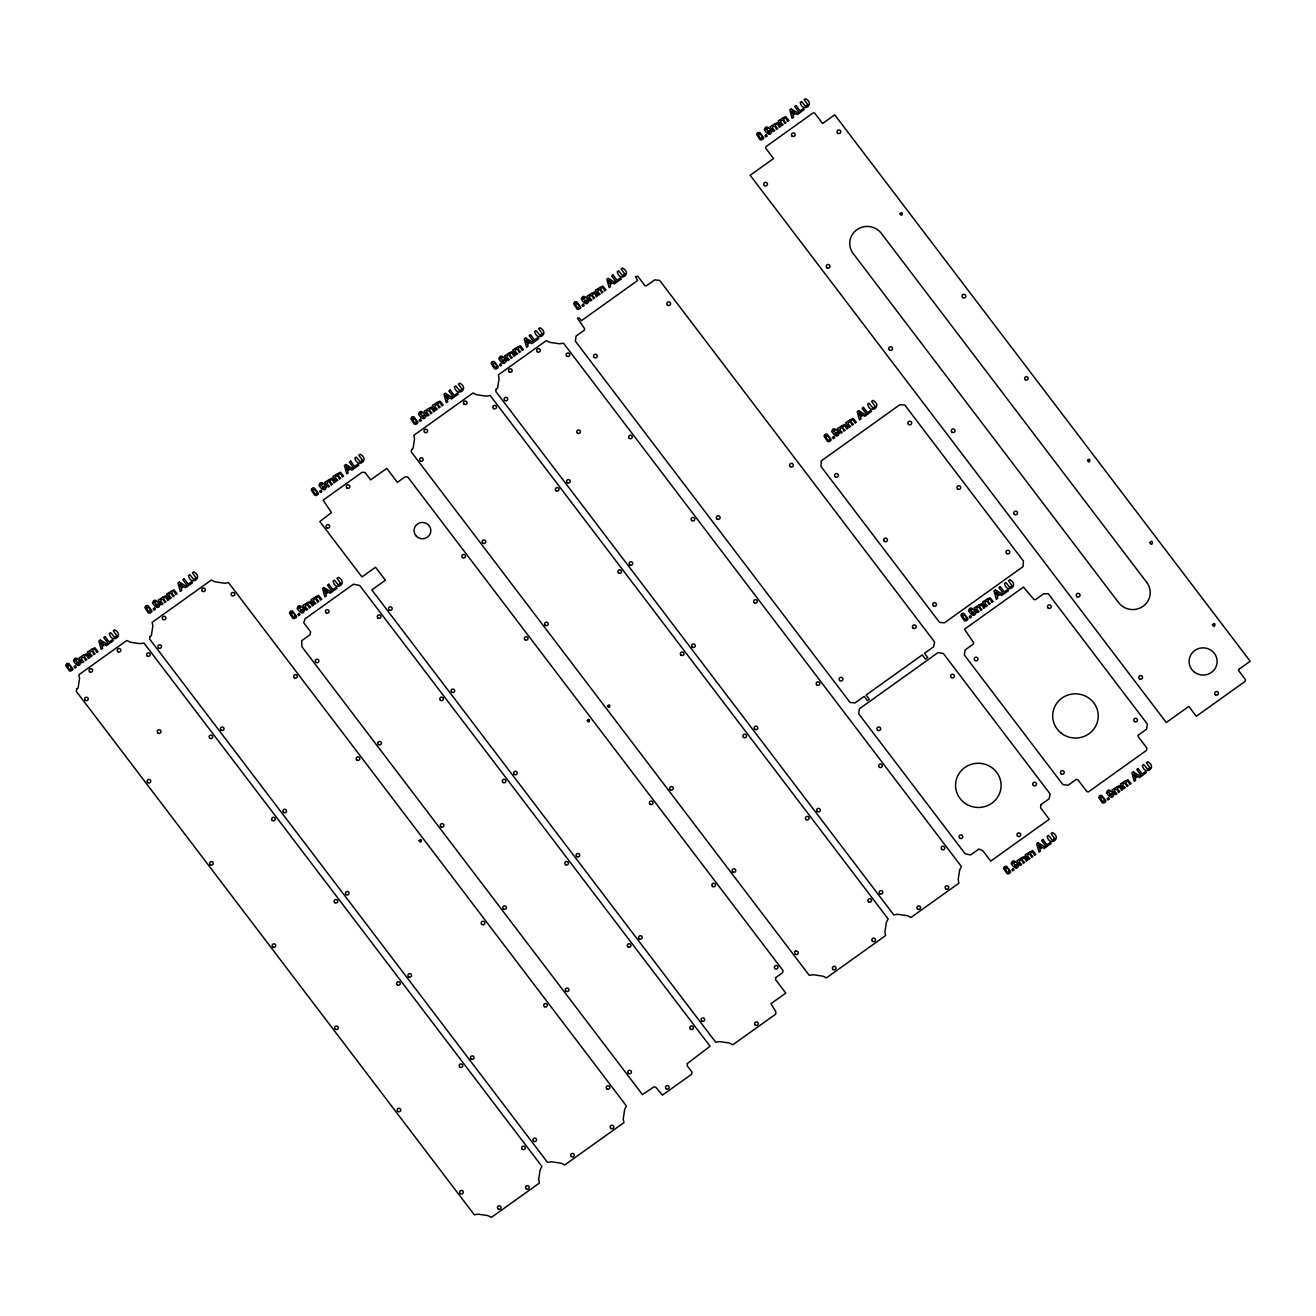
<?xml version="1.0" encoding="UTF-8"?>
<svg xmlns="http://www.w3.org/2000/svg" width="1316" height="1316" viewBox="0 0 1316 1316"><rect width="100%" height="100%" fill="white"/><g stroke="black" fill="none" stroke-linecap="round" stroke-linejoin="round"><path stroke-width="1.5" d="M795.292 951.402L795.703 951.172A1.826 1.777 2.6 0 1 798.253 952.981A1.826 1.777 2.6 0 1 795.374 954.215A1.826 1.777 2.6 0 1 795.703 951.172M758.197 132.538L757.276 133.196A2.155 2.089 2.6 0 0 756.7 134.561L760.006 139.578A2.435 2.369 2.6 0 0 761.701 139.874L763.148 139.052A2.155 2.089 2.6 0 0 763.724 137.686L759.727 132.406M291.017 611.216L290.112 611.874A2.155 2.089 2.6 0 0 289.52 613.24L292.843 618.257A2.435 2.369 2.6 0 0 294.537 618.553L295.985 617.73A2.155 2.089 2.6 0 0 296.561 616.365L292.547 611.085M202.055 590.851L202.384 591.197A1.826 1.777 2.6 0 0 205.345 590.177A1.826 1.777 2.6 0 0 202.944 588.186A1.826 1.777 2.6 0 0 202.384 591.197M757.917 132.735A2.155 2.089 2.6 0 1 759.431 132.62M290.754 611.414A2.155 2.089 2.6 0 1 292.267 611.282M635.529 276.656L637.569 280.538L581.409 320.693L579.27 317.863L577.444 318.176L584.567 328.687L584.37 330.135L576.079 336.057L575.372 341.189L850.037 702.431L855.038 702.941L864.168 696.411L867.376 700.638L869.284 699.29L866.06 695.062L922.236 654.924L925.444 659.135L927.698 657.523L924.49 653.312L933.62 646.781L934.59 641.994L659.645 280.39L654.661 279.897L646.37 285.819L644.955 285.671L637.783 276.228L635.529 276.656M775.667 977.673L775.634 979.713L785.8 993.087L770.929 1003.713L775.864 1011.675L775.733 1014.11L732.864 1044.756L729.377 1043.029L719.572 1041.581L715.707 1042.223L371.803 589.913L385.391 580.208L375.537 567.245L361.949 576.951L319.821 521.547L331.484 512.582L323.127 500.146L362.213 472.214L365.058 472.543L370.651 479.896L386.772 468.364L397.399 482.347L405.065 476.869L407.73 476.968L783.004 970.534L782.642 972.672L775.667 977.673M419.146 840.644C421.4 845.497 422.749 836.647 419.146 840.644M587.298 720.444C589.552 725.297 590.9 716.447 587.298 720.444M607.564 705.952C609.818 710.805 611.167 701.971 607.564 705.952M900.029 213.751C902.299 218.653 903.664 209.721 900.029 213.751M1087.493 460.37C1089.862 465.535 1091.326 456.142 1087.493 460.37M67.281 665.403C71.278 675.536 73.449 664.169 67.281 665.403M146.405 607.482C150.402 617.632 152.574 606.265 146.405 607.482M291.017 612.96C294.998 623.11 297.186 611.743 291.017 612.96M312.83 489.881C316.827 500.014 318.998 488.647 312.83 489.881M412.385 418.718C416.366 428.851 418.554 417.501 412.385 418.718M492.661 363.364C496.642 373.497 498.83 362.13 492.661 363.364M575.207 303.683C579.188 313.817 581.376 302.45 575.207 303.683M758.18 134.281C762.178 144.431 764.349 133.064 758.18 134.281M825.593 436.04C829.59 446.173 831.761 434.806 825.593 436.04M962.424 615.329C966.405 625.462 968.592 614.095 962.424 615.329M1005.079 868.198C1009.059 878.331 1011.247 866.964 1005.079 868.198M1100.308 797.332C1104.288 807.465 1106.476 796.098 1100.308 797.332M1149.839 542.554C1152.421 548.295 1154.132 537.899 1149.839 542.554M80.786 662.803C79.273 668.495 74.979 663.379 74.173 661.866A2.155 2.089 2.6 0 1 73.449 660.747C75.127 654.743 79.437 660.435 80.786 662.803M159.91 604.899C158.397 610.575 154.104 605.459 153.298 603.945A2.155 2.089 2.6 0 1 152.557 602.827C154.252 596.822 158.545 602.531 159.91 604.899M304.522 610.377C302.993 616.053 298.716 610.937 297.909 609.423A2.155 2.089 2.6 0 1 297.169 608.305C298.864 602.3 303.157 607.992 304.522 610.377M326.335 487.282C324.822 492.974 320.528 487.841 319.722 486.344A2.155 2.089 2.6 0 1 318.998 485.226C320.676 479.221 324.986 484.913 326.335 487.282M425.89 416.119C424.361 421.811 420.084 416.695 419.278 415.182A2.155 2.089 2.6 0 1 418.537 414.063C420.232 408.059 424.525 413.75 425.89 416.119M506.166 360.765C504.637 366.457 500.36 361.341 499.554 359.827A2.155 2.089 2.6 0 1 498.813 358.709C500.508 352.704 504.801 358.396 506.166 360.765M588.713 301.084C587.183 306.776 582.906 301.66 582.1 300.147A2.155 2.089 2.6 0 1 581.359 299.028C583.054 293.024 587.347 298.716 588.713 301.084M771.686 131.699C770.173 137.374 765.879 132.258 765.073 130.745A2.155 2.089 2.6 0 1 764.333 129.626C766.027 123.622 770.321 129.33 771.686 131.699M839.098 433.441C837.585 439.116 833.291 434 832.485 432.503A2.155 2.089 2.6 0 1 831.761 431.368C833.439 425.381 837.749 431.072 839.098 433.441M975.929 612.73C974.399 618.421 970.122 613.305 969.316 611.792A2.155 2.089 2.6 0 1 968.576 610.673C970.27 604.669 974.564 610.361 975.929 612.73M1018.584 865.599C1017.054 871.274 1012.777 866.158 1011.971 864.645A2.155 2.089 2.6 0 1 1011.231 863.526C1012.925 857.522 1017.219 863.23 1018.584 865.599M1113.813 794.732C1112.3 800.424 1108.006 795.308 1107.2 793.795A2.155 2.089 2.6 0 1 1106.46 792.676C1108.154 786.672 1112.448 792.364 1113.813 794.732M1138.324 735.068L1138.225 736.664L1146.894 748.064L1146.483 750.383L1088.381 791.919L1086.967 791.673L1077.919 779.779L1076.323 779.385L1068.033 785.307L1062.835 784.533L964.332 654.99L965.105 649.94L973.396 644.018L973.626 642.619L964.463 629.245L1023.47 587.068L1033.948 599.504L1035.396 599.701L1043.67 593.779L1048.243 593.713L1147.388 724.113L1146.598 729.146L1138.324 735.068M687.314 1063.542L687.166 1065.713L692.035 1072.129L691.525 1074.317L662.409 1095.126L655.796 1087.279L653.953 1086.868L642.438 1094.599L301.956 646.798L301.644 640.744L310.099 634.707L310.592 631.746L303.749 622.764L304.983 618.865L353.461 584.205L359.729 585.472L710.081 1046.253L687.314 1063.542M821.332 460.847L820.921 466.39L939.591 622.452L944.477 622.797L1023.042 566.637L1023.437 561.093L904.783 405.032L899.897 404.686L821.332 460.847M116.91 635.842L114.64 637.405L110.692 632.601L109.343 633.572C111.761 644.61 124.839 635.348 114.64 629.772L113.308 630.742L116.91 635.842M196.035 577.938L193.765 579.501L189.8 574.697L188.468 575.651C190.886 586.689 203.964 577.428 193.765 571.868L192.432 572.822L196.035 577.938M340.647 583.416L338.36 584.978L334.412 580.175L333.063 581.129C335.481 592.167 348.576 582.906 338.376 577.346L337.028 578.3L340.647 583.416M362.459 460.32L360.189 461.883L356.241 457.08L354.892 458.05C357.31 469.088 370.388 459.827 360.189 454.25L358.857 455.221L362.459 460.32M462.015 389.158L459.728 390.72L455.78 385.933L454.431 386.888C456.849 397.925 469.944 388.664 459.745 383.088L458.396 384.058L462.015 389.158M542.291 333.803L540.004 335.366L536.056 330.579L534.707 331.533C537.125 342.571 550.22 333.31 540.021 327.733L538.672 328.704L542.291 333.803M624.837 274.123L622.55 275.686L618.602 270.882L617.27 271.853C619.672 282.891 632.766 273.629 622.567 268.053L621.218 269.023L624.837 274.123M807.81 104.737L805.54 106.3L801.576 101.497L800.243 102.451C802.661 113.489 815.739 104.227 805.54 98.667L804.208 99.621L807.81 104.737M875.222 406.479L872.952 408.042L869.004 403.239L867.655 404.193C870.073 415.231 883.151 405.97 872.952 400.409L871.62 401.364L875.222 406.479M1012.053 585.768L1009.783 587.331L1005.819 582.527L1004.486 583.498C1006.905 594.536 1019.982 585.275 1009.783 579.698L1008.434 580.669L1012.053 585.768M1054.708 838.637L1052.422 840.2L1048.474 835.397L1047.141 836.351C1049.543 847.389 1062.637 838.128 1052.438 832.567L1051.089 833.521L1054.708 838.637M1149.937 767.771L1147.667 769.334L1143.703 764.53L1142.37 765.501C1144.788 776.539 1157.866 767.277 1147.667 761.701L1146.318 762.671L1149.937 767.771M1040.907 804.701L1040.578 807.794L1049.28 819.243L990.718 861.108L982.789 850.695L978.907 849.017L970.616 854.939L965.122 853.771L858.674 713.798L859.463 708.748L938.028 652.588L943.227 653.361L1050.086 793.91L1049.181 798.779L1040.907 804.701M1212.464 624.623C1214.355 630.282 1216.955 620.642 1212.464 624.623M83.714 655.121L79.108 657.918L82.678 662.606L83.944 661.701C78.812 658.461 83.73 654.101 85.589 660.533L86.872 659.612C81.872 656.404 86.461 652.111 88.485 658.461L89.768 657.539L86.609 653.674L83.714 655.121M91.988 649.216L87.382 652.012L90.936 656.7L92.219 655.796C87.07 652.555 91.988 648.196 93.847 654.628L95.13 653.707C90.13 650.499 94.736 646.205 96.742 652.555L98.026 651.634L94.884 647.768L91.988 649.216M162.839 597.201L158.233 600.014L161.802 604.702L163.069 603.781C157.936 600.54 162.839 596.197 164.714 602.613L165.981 601.708C160.98 598.5 165.586 594.207 167.609 600.54L168.892 599.635L165.734 595.77L162.839 597.201M171.096 591.295L166.49 594.108L170.06 598.796L171.327 597.875C166.194 594.635 171.113 590.292 172.972 596.707L174.255 595.803C169.254 592.595 173.844 588.301 175.867 594.635L177.15 593.73L173.992 589.864L171.096 591.295M307.451 602.679L302.844 605.492L306.398 610.18L307.681 609.259C302.548 606.018 307.451 601.675 309.326 608.091L310.592 607.186C305.592 603.978 310.198 599.685 312.221 606.018L313.488 605.113L310.346 601.231L307.451 602.679M329.263 479.583L324.657 482.396L328.227 487.085L329.494 486.18C324.361 482.923 329.28 478.58 331.139 485.012L332.422 484.091C327.421 480.883 332.01 476.589 334.034 482.939L335.317 482.018L332.158 478.152L329.263 479.583M315.708 596.773L311.102 599.586L314.672 604.274L315.939 603.353C310.806 600.112 315.708 595.77 317.584 602.185L318.85 601.28C313.85 598.073 318.456 593.779 320.479 600.112L321.746 599.208L318.604 595.342L315.708 596.773M337.538 473.694L332.932 476.491L336.485 481.179L337.768 480.274C332.635 477.034 337.538 472.674 339.396 479.106L340.68 478.185C335.679 474.977 340.285 470.684 342.292 477.034L343.575 476.112L340.433 472.247L337.538 473.694M428.819 408.437L424.213 411.25L427.766 415.922L429.049 415.017C423.916 411.776 428.819 407.434 430.694 413.849L431.961 412.928C426.96 409.72 431.566 405.427 433.589 411.776L434.856 410.855L431.714 406.989L428.819 408.437M437.077 402.531L432.47 405.344L436.04 410.016L437.307 409.111C432.174 405.871 437.077 401.528 438.952 407.944L440.218 407.022C435.218 403.815 439.824 399.538 441.847 405.871L443.114 404.966L439.972 401.084L437.077 402.531M509.095 353.083L504.489 355.896L508.042 360.568L509.325 359.663C504.192 356.422 509.095 352.079 510.97 358.495L512.237 357.574C507.236 354.366 511.842 350.072 513.865 356.422L515.132 355.501L511.99 351.635L509.095 353.083M517.352 347.177L512.746 349.99L516.316 354.662L517.583 353.757C512.45 350.517 517.352 346.174 519.228 352.589L520.494 351.668C515.494 348.46 520.1 344.183 522.123 350.517L523.39 349.595L520.248 345.73L517.352 347.177M591.641 293.402L587.035 296.199L590.604 300.887L591.871 299.982C586.739 296.742 591.641 292.399 593.516 298.814L594.783 297.893C589.782 294.685 594.388 290.392 596.411 296.742L597.678 295.82L594.536 291.955L591.641 293.402M599.899 287.497L595.293 290.31L598.862 294.981L600.129 294.077C594.996 290.836 599.899 286.493 601.774 292.909L603.041 291.988C598.04 288.78 602.646 284.486 604.669 290.836L605.952 289.915L602.794 286.049L599.899 287.497M774.614 124L770.008 126.813L773.578 131.501L774.844 130.58C769.712 127.339 774.614 122.997 776.489 129.412L777.756 128.507C772.755 125.3 777.361 121.006 779.385 127.339L780.668 126.435L777.509 122.569L774.614 124M782.872 118.095L778.266 120.907L781.836 125.596L783.102 124.675C777.97 121.434 782.888 117.091 784.747 123.507L786.03 122.602C781.03 119.394 785.619 115.101 787.642 121.434L788.926 120.529L785.767 116.663L782.872 118.095M842.026 425.742L837.42 428.555L840.99 433.244L842.256 432.339C837.124 429.082 842.043 424.739 843.901 431.155L845.185 430.25C840.184 427.042 844.773 422.749 846.797 429.082L848.08 428.177L844.921 424.311L842.026 425.742M850.3 419.837L845.695 422.65L849.248 427.338L850.531 426.433C845.398 423.176 850.3 418.833 852.159 425.249L853.442 424.344C848.442 421.136 853.048 416.843 855.055 423.176L856.338 422.272L853.196 418.406L850.3 419.837M978.857 605.047L974.251 607.844L977.821 612.532L979.088 611.627C973.955 608.387 978.857 604.028 980.733 610.46L981.999 609.538C976.998 606.331 981.604 602.037 983.628 608.387L984.894 607.466L981.752 603.6L978.857 605.047M987.115 599.142L982.509 601.938L986.079 606.627L987.345 605.722C982.213 602.481 987.115 598.122 988.99 604.554L990.257 603.633C985.256 600.425 989.862 596.132 991.886 602.481L993.169 601.56L990.01 597.694L987.115 599.142M1021.512 857.9L1016.906 860.713L1020.476 865.402L1021.742 864.48C1016.61 861.24 1021.512 856.897 1023.387 863.312L1024.654 862.408C1019.653 859.2 1024.259 854.907 1026.283 861.24L1027.549 860.335L1024.407 856.469L1021.512 857.9M1029.77 851.995L1025.164 854.808L1028.734 859.496L1030 858.575C1024.868 855.334 1029.77 850.991 1031.645 857.407L1032.912 856.502C1027.911 853.294 1032.517 849.001 1034.541 855.334L1035.807 854.429L1032.665 850.564L1029.77 851.995M1116.741 787.05L1112.135 789.847L1115.705 794.535L1116.971 793.63C1111.839 790.39 1116.741 786.03 1118.616 792.462L1119.883 791.541C1114.882 788.333 1119.488 784.04 1121.512 790.39L1122.778 789.468L1119.636 785.603L1116.741 787.05M1124.999 781.145L1120.393 783.941L1123.963 788.629L1125.229 787.725C1120.097 784.484 1125.015 780.125 1126.874 786.557L1128.141 785.636C1123.157 782.428 1127.746 778.134 1129.77 784.484L1131.053 783.563L1127.894 779.697L1124.999 781.145M76.673 689.008L76.312 691.377L474.286 1214.8L478.152 1214.158L487.956 1215.606L491.444 1217.333L539.346 1183.084L538.672 1179.333L540.152 1169.825L541.929 1166.453L143.954 643.03L140.088 643.672L130.284 642.224L126.797 640.497L78.878 674.746L79.552 678.48L78.088 688.005L76.673 689.008M149.958 636.631L149.58 639L547.555 1162.423L551.42 1161.765L561.225 1163.229L564.712 1164.956L623.899 1122.647L623.225 1118.913L624.689 1109.388L626.465 1106.016L228.491 582.593L224.641 583.251L214.837 581.787L211.333 580.06L152.146 622.369L152.837 626.103L151.356 635.628L149.958 636.631M411.645 449.562L411.283 451.947L809.258 975.353L813.107 974.712L822.911 976.159L826.415 977.903L885.586 935.594L884.911 931.843L886.392 922.335L888.168 918.946L490.194 395.54L486.328 396.182L476.524 394.734L473.036 392.99L413.849 435.3L414.524 439.05L413.06 448.559L411.645 449.562M496.198 389.125L495.819 391.51L893.794 914.916L897.66 914.275L907.464 915.722L910.952 917.466L958.87 883.217L958.196 879.466L959.66 869.958L961.437 866.57L563.462 343.163L559.596 343.805L549.792 342.357L546.305 340.614L498.386 374.863L499.06 378.613L497.596 388.121L496.198 389.125M1238.932 669.318L1238.701 670.749L1245.397 679.566L1245.117 681.392L1196.326 716.266L1188.825 706.412L1166.272 722.517L750.169 175.275L773.561 158.545L765.567 148.034L766.044 146.586L813.041 112.979L814.604 112.979L822.599 123.49L834.722 114.837L1250.2 661.257L1238.932 669.318M76.904 662.293C77.562 667.261 81.181 660.221 76.904 662.293M156.028 604.389C156.686 609.357 160.305 602.317 156.028 604.389M322.453 486.772C323.111 491.74 326.73 484.699 322.453 486.772M300.624 609.851C301.282 614.819 304.901 607.795 300.624 609.851M421.992 415.609C422.65 420.577 426.269 413.537 421.992 415.609M502.268 360.255C502.926 365.223 506.545 358.182 502.268 360.255M584.814 300.574C585.488 305.542 589.091 298.502 584.814 300.574M767.804 131.189C768.462 136.157 772.081 129.116 767.804 131.189M835.216 432.931C835.874 437.899 839.493 430.858 835.216 432.931M972.03 612.22C972.705 617.188 976.308 610.147 972.03 612.22M1014.685 865.089C1015.343 870.057 1018.962 863.016 1014.685 865.089M1109.914 794.222C1110.589 799.19 1114.191 792.15 1109.914 794.222M75.012 659.661C75.242 663.593 78.565 657.885 75.012 659.661M154.137 601.757C154.367 605.689 157.69 599.981 154.137 601.757M320.561 484.14C320.791 488.072 324.114 482.363 320.561 484.14M298.748 607.235C298.962 611.167 302.302 605.459 298.748 607.235M420.117 412.977C420.33 416.909 423.67 411.201 420.117 412.977M500.393 357.623C500.606 361.555 503.946 355.846 500.393 357.623M582.939 297.942C583.169 301.874 586.492 296.166 582.939 297.942M765.912 128.557C766.142 132.488 769.465 126.78 765.912 128.557M833.324 430.299C833.554 434.231 836.877 428.522 833.324 430.299M970.155 609.588C970.385 613.519 973.708 607.811 970.155 609.588M1012.81 862.457C1013.024 866.389 1016.363 860.68 1012.81 862.457M1108.039 791.59C1108.269 795.522 1111.592 789.814 1108.039 791.59M66.803 663.938L66.376 664.3A2.155 2.089 2.6 0 0 65.8 665.666L69.123 670.683A2.435 2.369 2.6 0 0 70.817 670.979L72.248 670.173A2.155 2.089 2.6 0 0 72.824 668.791L68.827 663.527A2.171 2.106 2.6 0 0 67.297 663.642L66.803 663.938M145.928 606.018L145.5 606.396A2.155 2.089 2.6 0 0 144.924 607.762L148.231 612.779A2.435 2.369 2.6 0 0 149.925 613.075L151.373 612.253A2.155 2.089 2.6 0 0 151.949 610.887L147.951 605.607A2.171 2.106 2.6 0 0 146.421 605.738L145.928 606.018M312.353 488.417L311.925 488.779A2.155 2.089 2.6 0 0 311.349 490.144L314.672 495.161A2.435 2.369 2.6 0 0 316.366 495.458L317.798 494.651A2.155 2.089 2.6 0 0 318.373 493.27L314.376 488.006A2.171 2.106 2.6 0 0 312.846 488.121L312.353 488.417M411.892 417.254L411.48 417.616A2.155 2.089 2.6 0 0 410.888 418.998L414.211 423.999A2.435 2.369 2.6 0 0 415.905 424.295L417.353 423.489A2.155 2.089 2.6 0 0 417.929 422.123L413.915 416.843A2.171 2.106 2.6 0 0 412.385 416.975L411.892 417.254M492.168 361.9L491.756 362.262A2.155 2.089 2.6 0 0 491.164 363.644L494.487 368.644A2.435 2.369 2.6 0 0 496.181 368.941L497.629 368.135A2.155 2.089 2.6 0 0 498.205 366.769L494.191 361.489A2.171 2.106 2.6 0 0 492.661 361.62L492.168 361.9M574.73 302.219L574.302 302.581A2.155 2.089 2.6 0 0 573.727 303.947L577.033 308.964A2.435 2.369 2.6 0 0 578.727 309.26L580.175 308.454A2.155 2.089 2.6 0 0 580.751 307.089L576.737 301.808A2.171 2.106 2.6 0 0 575.207 301.923L574.73 302.219M825.116 434.56L824.688 434.938A2.155 2.089 2.6 0 0 824.112 436.303L827.435 441.321A2.435 2.369 2.6 0 0 829.129 441.617L830.56 440.811A2.155 2.089 2.6 0 0 831.136 439.429L827.139 434.165A2.171 2.106 2.6 0 0 825.609 434.28L825.116 434.56M961.947 613.865L961.519 614.227A2.155 2.089 2.6 0 0 960.943 615.592L964.25 620.609A2.435 2.369 2.6 0 0 965.944 620.905L967.392 620.099A2.155 2.089 2.6 0 0 967.967 618.717L963.954 613.453A2.171 2.106 2.6 0 0 962.424 613.569L961.947 613.865M1004.602 866.718L1004.174 867.096A2.155 2.089 2.6 0 0 1003.598 868.461L1006.905 873.479A2.435 2.369 2.6 0 0 1008.599 873.775L1010.046 872.952A2.155 2.089 2.6 0 0 1010.622 871.587L1006.608 866.306A2.171 2.106 2.6 0 0 1005.079 866.438L1004.602 866.718M1099.831 795.867L1099.403 796.229A2.155 2.089 2.6 0 0 1098.827 797.595L1102.134 802.612A2.435 2.369 2.6 0 0 1103.828 802.908L1105.275 802.102A2.155 2.089 2.6 0 0 1105.851 800.72L1101.854 795.456A2.171 2.106 2.6 0 0 1100.308 795.571L1099.831 795.867M791.196 108.915L789.781 109.935L792.1 118.259L793.532 117.239L792.956 115.38L795.621 113.472L797.315 114.525L798.779 113.489L791.196 108.915M795.999 105.576L794.65 106.53L799.519 112.946L804.208 109.606L803.385 108.504L800.046 110.889L795.999 105.576M794.354 112.683L792.545 113.982L791.623 110.939L794.354 112.683M766.257 134.824L764.974 135.729L765.928 136.963L767.195 136.058L766.257 134.824M179.42 582.116L178.005 583.136L180.325 591.46L181.756 590.44L181.18 588.581L183.845 586.673L185.54 587.726L187.004 586.689L179.42 582.116M184.224 578.777L182.875 579.731L187.744 586.146L192.432 582.807L191.61 581.705L188.27 584.09L184.224 578.777M100.296 640.037L98.881 641.04L101.2 649.364L102.632 648.344L102.072 646.485L104.721 644.577L106.415 645.63L107.879 644.593L100.296 640.037M105.099 636.681L103.75 637.651L108.636 644.05L113.308 640.711L112.485 639.625L109.146 642.011L105.099 636.681M345.845 464.499L344.43 465.519L346.766 473.842L348.181 472.822L347.621 470.964L350.27 469.055L351.964 470.108L353.428 469.072L345.845 464.499M350.648 461.159L349.299 462.113L354.185 468.529L358.857 465.19L358.034 464.104L354.695 466.489L350.648 461.159M445.4 393.352L443.985 394.356L446.305 402.68L447.736 401.66L447.16 399.801L449.825 397.909L451.52 398.962L452.984 397.909L445.4 393.352M450.187 389.997L448.855 390.967L453.724 397.383L458.412 394.027L457.573 392.941L454.234 395.326L450.187 389.997M608.222 278.318L606.808 279.321L609.127 287.645L610.558 286.625L609.982 284.766L612.647 282.858L614.342 283.911L615.806 282.874L608.222 278.318M613.009 274.962L611.677 275.932L616.546 282.331L621.234 278.992L620.412 277.906L617.072 280.292L613.009 274.962M525.676 337.998L524.261 339.002L526.581 347.325L528.012 346.305L527.436 344.447L530.101 342.555L531.796 343.608L533.26 342.555L525.676 337.998M530.463 334.642L529.131 335.613L534 342.028L538.688 338.673L537.849 337.587L534.51 339.972L530.463 334.642M182.579 585.883L180.769 587.183L179.848 584.139L182.579 585.883M103.471 643.804L101.645 645.103L100.723 642.06L103.471 643.804M349.02 468.282L347.194 469.582L346.272 466.538L349.02 468.282M448.559 397.119L446.749 398.419L445.811 395.376L448.559 397.119M154.482 608.025L153.199 608.93L154.153 610.163L155.42 609.259L154.482 608.025M611.381 282.085L609.571 283.384L608.65 280.341L611.381 282.085M75.357 665.929L74.074 666.834L75.028 668.084L76.295 667.163L75.357 665.929M320.907 490.407L319.624 491.312L320.578 492.562L321.844 491.641L320.907 490.407M420.446 419.245L419.179 420.166L420.117 421.4L421.4 420.495L420.446 419.245M528.835 341.765L527.025 343.065L526.087 340.022L528.835 341.765M583.284 304.21L582.001 305.115L582.939 306.365L584.222 305.444L583.284 304.21M500.722 363.89L499.455 364.812L500.393 366.045L501.676 365.141L500.722 363.89M324.032 587.594L322.617 588.614L324.937 596.938L326.368 595.918L325.792 594.042L328.457 592.151L330.151 593.203L331.616 592.167L324.032 587.594M328.819 584.255L327.487 585.209L332.356 591.624L337.044 588.285L336.205 587.183L332.866 589.568L328.819 584.255M327.19 591.361L325.381 592.661L324.443 589.617L327.19 591.361M299.077 613.503L297.811 614.408L298.748 615.641L300.032 614.736L299.077 613.503M858.608 410.658L857.193 411.678L859.529 420.001L860.944 418.981L860.384 417.123L863.033 415.214L864.727 416.267L866.191 415.231L858.608 410.658M863.411 407.318L862.062 408.273L866.948 414.688L871.62 411.349L870.797 410.247L867.458 412.648L863.411 407.318M861.783 414.441L859.957 415.724L859.035 412.698L861.783 414.441M833.67 436.567L832.386 437.471L833.341 438.705L834.607 437.8L833.67 436.567M995.439 589.946L994.024 590.966L996.344 599.29L997.775 598.27L997.199 596.411L999.864 594.503L1001.558 595.556L1003.022 594.519L995.439 589.946M1000.226 586.607L998.893 587.561L1003.763 593.977L1008.451 590.637L1007.628 589.552L1004.289 591.937L1000.226 586.607M998.597 593.73L996.788 595.029L995.867 591.986L998.597 593.73M970.501 615.855L969.218 616.76L970.155 618.01L971.438 617.089L970.501 615.855M1133.323 771.966L1131.908 772.969L1134.227 781.293L1135.659 780.273L1135.083 778.414L1137.748 776.506L1139.442 777.559L1140.906 776.522L1133.323 771.966M1138.126 768.61L1136.777 769.564L1141.646 775.979L1146.335 772.64L1145.512 771.554L1142.173 773.94L1138.126 768.61M1038.094 842.816L1036.679 843.836L1038.998 852.159L1040.43 851.139L1039.854 849.281L1042.519 847.372L1044.213 848.425L1045.677 847.389L1038.094 842.816M1042.881 839.476L1041.548 840.43L1046.417 846.846L1051.106 843.507L1050.267 842.405L1046.927 844.806L1042.881 839.476M1136.481 775.733L1134.672 777.032L1133.75 773.989L1136.481 775.733M1108.385 797.858L1107.101 798.763L1108.056 800.013L1109.322 799.092L1108.385 797.858M1041.252 846.599L1039.443 847.882L1038.521 844.839L1041.252 846.599M1013.155 868.725L1011.872 869.629L1012.81 870.863L1014.093 869.958L1013.155 868.725M1146.795 582.478L881.342 233.36A17.519 17.009 2.6 0 0 856.831 229.724A17.519 17.009 2.6 0 0 853.163 253.511L1118.616 602.629A17.519 17.009 2.6 0 0 1143.127 606.265A17.519 17.009 2.6 0 0 1146.795 582.478M839.838 680.569A1.892 1.842 2.6 0 0 842.898 679.401A1.892 1.842 2.6 0 0 840.332 677.411A1.892 1.842 2.6 0 0 839.838 680.569M884.368 541.37A1.892 1.842 2.6 0 0 887.428 540.202A1.892 1.842 2.6 0 0 884.862 538.228A1.892 1.842 2.6 0 0 884.368 541.37M835.298 476.836A1.892 1.842 2.6 0 0 838.358 475.668A1.892 1.842 2.6 0 0 835.792 473.678A1.892 1.842 2.6 0 0 835.298 476.836M908.566 424.459A1.892 1.842 2.6 0 0 911.626 423.291A1.892 1.842 2.6 0 0 909.06 421.301A1.892 1.842 2.6 0 0 908.566 424.459M957.637 488.993A1.892 1.842 2.6 0 0 960.696 487.825A1.892 1.842 2.6 0 0 958.13 485.834A1.892 1.842 2.6 0 0 957.637 488.993M1006.707 553.526A1.892 1.842 2.6 0 0 1009.767 552.375A1.892 1.842 2.6 0 0 1007.201 550.384A1.892 1.842 2.6 0 0 1006.707 553.526M933.439 605.903A1.892 1.842 2.6 0 0 936.482 604.751A1.892 1.842 2.6 0 0 933.932 602.761A1.892 1.842 2.6 0 0 933.439 605.903M326.105 612.795A1.826 1.777 2.6 0 0 329.049 611.677A1.826 1.777 2.6 0 0 326.582 609.769A1.826 1.777 2.6 0 0 326.105 612.795M628.489 1073.412A1.826 1.777 2.6 0 0 631.433 1072.293A1.826 1.777 2.6 0 0 628.966 1070.385A1.826 1.777 2.6 0 0 628.489 1073.412M565.979 991.195A1.826 1.777 2.6 0 0 568.923 990.076A1.826 1.777 2.6 0 0 566.456 988.168A1.826 1.777 2.6 0 0 565.979 991.195M627.979 946.878A1.826 1.777 2.6 0 0 630.923 945.76A1.826 1.777 2.6 0 0 628.456 943.852A1.826 1.777 2.6 0 0 627.979 946.878M503.469 908.994A1.826 1.777 2.6 0 0 506.413 907.875A1.826 1.777 2.6 0 0 503.946 905.951A1.826 1.777 2.6 0 0 503.469 908.994M565.485 864.661A1.826 1.777 2.6 0 0 568.413 863.559A1.826 1.777 2.6 0 0 565.946 861.635A1.826 1.777 2.6 0 0 565.485 864.661M378.465 744.56A1.826 1.777 2.6 0 0 381.393 743.458A1.826 1.777 2.6 0 0 378.926 741.533A1.826 1.777 2.6 0 0 378.465 744.56M440.465 700.244A1.826 1.777 2.6 0 0 443.393 699.125A1.826 1.777 2.6 0 0 440.926 697.217A1.826 1.777 2.6 0 0 440.465 700.244M377.955 618.026A1.826 1.777 2.6 0 0 380.883 616.924A1.826 1.777 2.6 0 0 378.416 615A1.826 1.777 2.6 0 0 377.955 618.026M315.955 662.359A1.826 1.777 2.6 0 0 318.883 661.241A1.826 1.777 2.6 0 0 316.416 659.316A1.826 1.777 2.6 0 0 315.955 662.359M440.959 826.777A1.826 1.777 2.6 0 0 443.903 825.658A1.826 1.777 2.6 0 0 441.436 823.75A1.826 1.777 2.6 0 0 440.959 826.777M502.975 782.461A1.826 1.777 2.6 0 0 505.903 781.342A1.826 1.777 2.6 0 0 503.436 779.434A1.826 1.777 2.6 0 0 502.975 782.461M666.241 1088.727A1.826 1.777 2.6 0 0 669.186 1087.608A1.826 1.777 2.6 0 0 666.702 1085.7A1.826 1.777 2.6 0 0 666.241 1088.727M690.489 1029.096A1.826 1.777 2.6 0 0 693.433 1027.977A1.826 1.777 2.6 0 0 690.966 1026.069A1.826 1.777 2.6 0 0 690.489 1029.096M416.481 536.369A8.406 8.159 2.6 0 0 430.546 532.75A8.406 8.159 2.6 0 0 420.248 522.715A8.406 8.159 2.6 0 0 416.481 536.369M774.992 968.609A1.826 1.777 2.6 0 0 777.97 967.605A1.826 1.777 2.6 0 0 775.585 965.599A1.826 1.777 2.6 0 0 774.992 968.609M755.302 1025.065A1.826 1.777 2.6 0 0 758.23 1023.947A1.826 1.777 2.6 0 0 755.762 1022.038A1.826 1.777 2.6 0 0 755.302 1025.065M346.898 487.956A1.826 1.777 2.6 0 0 349.842 486.838A1.826 1.777 2.6 0 0 347.375 484.93A1.826 1.777 2.6 0 0 346.898 487.956M451.733 692.183A1.826 1.777 2.6 0 0 454.662 691.065A1.826 1.777 2.6 0 0 452.194 689.156A1.826 1.777 2.6 0 0 451.733 692.183M389.223 609.982A1.826 1.777 2.6 0 0 392.168 608.864A1.826 1.777 2.6 0 0 389.684 606.939A1.826 1.777 2.6 0 0 389.223 609.982M514.243 774.4A1.826 1.777 2.6 0 0 517.172 773.282A1.826 1.777 2.6 0 0 514.704 771.373A1.826 1.777 2.6 0 0 514.243 774.4M326.713 527.765A1.826 1.777 2.6 0 0 329.658 526.647A1.826 1.777 2.6 0 0 327.174 524.739A1.826 1.777 2.6 0 0 326.713 527.765M462.492 557.606A1.826 1.777 2.6 0 0 465.436 556.487A1.826 1.777 2.6 0 0 462.969 554.562A1.826 1.777 2.6 0 0 462.492 557.606M524.804 639.625A1.826 1.777 2.6 0 0 527.88 638.967A1.826 1.777 2.6 0 0 525.742 636.697A1.826 1.777 2.6 0 0 524.804 639.625M650.022 804.224A1.826 1.777 2.6 0 0 652.966 803.122A1.826 1.777 2.6 0 0 650.499 801.197A1.826 1.777 2.6 0 0 650.022 804.224M576.753 856.601A1.826 1.777 2.6 0 0 579.682 855.499A1.826 1.777 2.6 0 0 577.214 853.574A1.826 1.777 2.6 0 0 576.753 856.601M712.532 886.441A1.826 1.777 2.6 0 0 715.476 885.323A1.826 1.777 2.6 0 0 713.009 883.414A1.826 1.777 2.6 0 0 712.532 886.441M639.263 938.818A1.826 1.777 2.6 0 0 642.192 937.699A1.826 1.777 2.6 0 0 639.724 935.791A1.826 1.777 2.6 0 0 639.263 938.818M701.773 1021.035A1.826 1.777 2.6 0 0 704.702 1019.916A1.826 1.777 2.6 0 0 702.234 1018.008A1.826 1.777 2.6 0 0 701.773 1021.035M974.909 660.435A1.892 1.842 2.6 0 0 977.952 659.283A1.892 1.842 2.6 0 0 975.386 657.293A1.892 1.842 2.6 0 0 974.909 660.435M1061.173 773.89A1.892 1.842 2.6 0 0 1064.216 772.739A1.892 1.842 2.6 0 0 1061.65 770.748A1.892 1.842 2.6 0 0 1061.173 773.89M1134.557 721.546A1.859 1.81 2.6 0 0 1137.468 720.247A1.859 1.81 2.6 0 0 1134.853 718.437A1.859 1.81 2.6 0 0 1134.557 721.546M1048.178 608.058A1.892 1.842 2.6 0 0 1051.237 606.906A1.892 1.842 2.6 0 0 1048.671 604.916A1.892 1.842 2.6 0 0 1048.178 608.058M1061.255 733.193A22.783 22.109 2.6 0 0 1097.988 719.276A22.783 22.109 2.6 0 0 1067.111 695.341A22.783 22.109 2.6 0 0 1061.255 733.193M667.492 305.147A1.892 1.842 2.6 0 0 670.551 303.996A1.892 1.842 2.6 0 0 667.985 302.006A1.892 1.842 2.6 0 0 667.492 305.147M594.01 357.343A1.892 1.842 2.6 0 0 597.217 356.636A1.892 1.842 2.6 0 0 594.98 354.3A1.892 1.842 2.6 0 0 594.01 357.343M790.307 466.654A1.892 1.842 2.6 0 0 793.351 465.502A1.892 1.842 2.6 0 0 790.784 463.512A1.892 1.842 2.6 0 0 790.307 466.654M717.023 519.03A1.892 1.842 2.6 0 0 720.082 517.879A1.892 1.842 2.6 0 0 717.516 515.888A1.892 1.842 2.6 0 0 717.023 519.03M913.123 628.176A1.892 1.842 2.6 0 0 916.166 627.025A1.892 1.842 2.6 0 0 913.6 625.034A1.892 1.842 2.6 0 0 913.123 628.176M872.508 941.285A1.826 1.777 2.6 0 0 875.453 940.167A1.826 1.777 2.6 0 0 872.969 938.259A1.826 1.777 2.6 0 0 872.508 941.285M833.061 969.481A1.826 1.777 2.6 0 0 835.989 968.379A1.826 1.777 2.6 0 0 833.521 966.454A1.826 1.777 2.6 0 0 833.061 969.481M732.798 871.965A1.826 1.777 2.6 0 0 735.743 870.847A1.826 1.777 2.6 0 0 733.259 868.922A1.826 1.777 2.6 0 0 732.798 871.965M670.288 789.748A1.826 1.777 2.6 0 0 673.233 788.629A1.826 1.777 2.6 0 0 670.749 786.721A1.826 1.777 2.6 0 0 670.288 789.748M743.556 737.371A1.826 1.777 2.6 0 0 746.501 736.253A1.826 1.777 2.6 0 0 744.034 734.344A1.826 1.777 2.6 0 0 743.556 737.371M806.066 819.572A1.826 1.777 2.6 0 0 809.011 818.47A1.826 1.777 2.6 0 0 806.543 816.545A1.826 1.777 2.6 0 0 806.066 819.572M868.576 901.789A1.826 1.777 2.6 0 0 871.521 900.67A1.826 1.777 2.6 0 0 869.053 898.762A1.826 1.777 2.6 0 0 868.576 901.789M681.046 655.154A1.826 1.777 2.6 0 0 683.991 654.036A1.826 1.777 2.6 0 0 681.524 652.127A1.826 1.777 2.6 0 0 681.046 655.154M618.536 572.954A1.826 1.777 2.6 0 0 621.481 571.835A1.826 1.777 2.6 0 0 619.014 569.91A1.826 1.777 2.6 0 0 618.536 572.954M545.12 625.199A1.826 1.777 2.6 0 0 548.163 624.393A1.826 1.777 2.6 0 0 545.926 622.238A1.826 1.777 2.6 0 0 545.12 625.199M482.758 543.113A1.826 1.777 2.6 0 0 485.703 541.995A1.826 1.777 2.6 0 0 483.235 540.086A1.826 1.777 2.6 0 0 482.758 543.113M556.043 490.736A1.826 1.777 2.6 0 0 558.971 489.618A1.826 1.777 2.6 0 0 556.504 487.71A1.826 1.777 2.6 0 0 556.043 490.736M493.533 408.519A1.826 1.777 2.6 0 0 496.461 407.417A1.826 1.777 2.6 0 0 493.994 405.493A1.826 1.777 2.6 0 0 493.533 408.519M464.12 404.176A1.826 1.777 2.6 0 0 467.048 403.058A1.826 1.777 2.6 0 0 464.581 401.133A1.826 1.777 2.6 0 0 464.12 404.176M424.706 432.405A1.826 1.777 2.6 0 0 427.601 431.204A1.826 1.777 2.6 0 0 425.068 429.361A1.826 1.777 2.6 0 0 424.706 432.405M420.248 460.896A1.826 1.777 2.6 0 0 423.193 459.794A1.826 1.777 2.6 0 0 420.725 457.869A1.826 1.777 2.6 0 0 420.248 460.896M577.477 433.112A1.826 1.777 2.6 0 0 580.405 431.993A1.826 1.777 2.6 0 0 577.938 430.085A1.826 1.777 2.6 0 0 577.477 433.112M566.801 356.142A1.826 1.777 2.6 0 0 569.729 355.04A1.826 1.777 2.6 0 0 567.262 353.116A1.826 1.777 2.6 0 0 566.801 356.142M537.389 351.783A1.826 1.777 2.6 0 0 540.333 350.681A1.826 1.777 2.6 0 0 537.849 348.756A1.826 1.777 2.6 0 0 537.389 351.783M509.21 371.935A1.826 1.777 2.6 0 0 512.138 370.816A1.826 1.777 2.6 0 0 509.67 368.908A1.826 1.777 2.6 0 0 509.21 371.935M504.801 400.459A1.826 1.777 2.6 0 0 507.729 399.357A1.826 1.777 2.6 0 0 505.262 397.432A1.826 1.777 2.6 0 0 504.801 400.459M567.311 482.676A1.826 1.777 2.6 0 0 570.239 481.557A1.826 1.777 2.6 0 0 567.772 479.649A1.826 1.777 2.6 0 0 567.311 482.676M629.821 564.893A1.826 1.777 2.6 0 0 632.749 563.774A1.826 1.777 2.6 0 0 630.282 561.866A1.826 1.777 2.6 0 0 629.821 564.893M629.311 438.36A1.826 1.777 2.6 0 0 632.239 437.241A1.826 1.777 2.6 0 0 629.772 435.333A1.826 1.777 2.6 0 0 629.311 438.36M691.821 520.577A1.826 1.777 2.6 0 0 694.749 519.458A1.826 1.777 2.6 0 0 692.282 517.533A1.826 1.777 2.6 0 0 691.821 520.577M754.331 602.777A1.826 1.777 2.6 0 0 757.259 601.659A1.826 1.777 2.6 0 0 754.792 599.751A1.826 1.777 2.6 0 0 754.331 602.777M816.841 684.994A1.826 1.777 2.6 0 0 819.769 683.876A1.826 1.777 2.6 0 0 817.302 681.968A1.826 1.777 2.6 0 0 816.841 684.994M692.331 647.094A1.826 1.777 2.6 0 0 695.259 645.991A1.826 1.777 2.6 0 0 692.792 644.067A1.826 1.777 2.6 0 0 692.331 647.094M754.841 729.311A1.826 1.777 2.6 0 0 757.769 728.192A1.826 1.777 2.6 0 0 755.302 726.284A1.826 1.777 2.6 0 0 754.841 729.311M817.351 811.528A1.826 1.777 2.6 0 0 820.279 810.409A1.826 1.777 2.6 0 0 817.812 808.501A1.826 1.777 2.6 0 0 817.351 811.528M879.861 893.728A1.826 1.777 2.6 0 0 882.789 892.626A1.826 1.777 2.6 0 0 880.322 890.702A1.826 1.777 2.6 0 0 879.861 893.728M879.351 767.195A1.826 1.777 2.6 0 0 882.279 766.093A1.826 1.777 2.6 0 0 879.812 764.168A1.826 1.777 2.6 0 0 879.351 767.195M941.861 849.412A1.826 1.777 2.6 0 0 944.789 848.294A1.826 1.777 2.6 0 0 942.322 846.385A1.826 1.777 2.6 0 0 941.861 849.412M945.776 888.909A1.826 1.777 2.6 0 0 948.721 887.79A1.826 1.777 2.6 0 0 946.253 885.882A1.826 1.777 2.6 0 0 945.776 888.909M917.597 909.043A1.826 1.777 2.6 0 0 920.542 907.941A1.826 1.777 2.6 0 0 918.075 906.017A1.826 1.777 2.6 0 0 917.597 909.043M533.622 1141.235A1.826 1.777 2.6 0 0 536.55 1140.117A1.826 1.777 2.6 0 0 534.082 1138.208A1.826 1.777 2.6 0 0 533.622 1141.235M471.112 1059.018A1.826 1.777 2.6 0 0 474.04 1057.899A1.826 1.777 2.6 0 0 471.572 1055.991A1.826 1.777 2.6 0 0 471.112 1059.018M544.38 1006.641A1.826 1.777 2.6 0 0 547.324 1005.523A1.826 1.777 2.6 0 0 544.84 1003.615A1.826 1.777 2.6 0 0 544.38 1006.641M408.602 976.801A1.826 1.777 2.6 0 0 411.53 975.699A1.826 1.777 2.6 0 0 409.062 973.774A1.826 1.777 2.6 0 0 408.602 976.801M481.87 924.424A1.826 1.777 2.6 0 0 484.814 923.322A1.826 1.777 2.6 0 0 482.33 921.397A1.826 1.777 2.6 0 0 481.87 924.424M356.652 759.825A1.826 1.777 2.6 0 0 359.729 759.151A1.826 1.777 2.6 0 0 357.59 756.897A1.826 1.777 2.6 0 0 356.652 759.825M294.34 677.789A1.826 1.777 2.6 0 0 297.284 676.687A1.826 1.777 2.6 0 0 294.817 674.763A1.826 1.777 2.6 0 0 294.34 677.789M231.83 595.589A1.826 1.777 2.6 0 0 234.774 594.47A1.826 1.777 2.6 0 0 232.307 592.562A1.826 1.777 2.6 0 0 231.83 595.589M158.562 647.966A1.826 1.777 2.6 0 0 161.49 646.847A1.826 1.777 2.6 0 0 159.022 644.939A1.826 1.777 2.6 0 0 158.562 647.966M346.092 894.6A1.826 1.777 2.6 0 0 349.02 893.482A1.826 1.777 2.6 0 0 346.552 891.574A1.826 1.777 2.6 0 0 346.092 894.6M221.072 730.166A1.826 1.777 2.6 0 0 224 729.064A1.826 1.777 2.6 0 0 221.532 727.139A1.826 1.777 2.6 0 0 221.072 730.166M283.582 812.383A1.826 1.777 2.6 0 0 286.51 811.265A1.826 1.777 2.6 0 0 284.042 809.356A1.826 1.777 2.6 0 0 283.582 812.383M162.97 619.441A1.826 1.777 2.6 0 0 165.898 618.323A1.826 1.777 2.6 0 0 163.431 616.398A1.826 1.777 2.6 0 0 162.97 619.441M571.358 1156.55A1.826 1.777 2.6 0 0 574.302 1155.432A1.826 1.777 2.6 0 0 571.835 1153.523A1.826 1.777 2.6 0 0 571.358 1156.55M610.821 1128.338A1.826 1.777 2.6 0 0 613.75 1127.236A1.826 1.777 2.6 0 0 611.282 1125.312A1.826 1.777 2.6 0 0 610.821 1128.338M606.824 1088.809A1.826 1.777 2.6 0 0 609.818 1087.806A1.826 1.777 2.6 0 0 607.433 1085.799A1.826 1.777 2.6 0 0 606.824 1088.809M1025.444 379.781A1.744 1.678 2.6 0 0 1028.141 378.482A1.744 1.678 2.6 0 0 1025.641 376.87A1.744 1.678 2.6 0 0 1025.444 379.781M962.72 297.597A1.892 1.842 2.6 0 0 965.763 296.445A1.892 1.842 2.6 0 0 963.197 294.455A1.892 1.842 2.6 0 0 962.72 297.597M837.7 133.179A1.892 1.842 2.6 0 0 840.743 132.028A1.892 1.842 2.6 0 0 838.193 130.037A1.892 1.842 2.6 0 0 837.7 133.179M764.432 185.556A1.892 1.842 2.6 0 0 767.475 184.404A1.892 1.842 2.6 0 0 764.909 182.414A1.892 1.842 2.6 0 0 764.432 185.556M826.942 267.773A1.892 1.842 2.6 0 0 829.985 266.605A1.892 1.842 2.6 0 0 827.419 264.615A1.892 1.842 2.6 0 0 826.942 267.773M889.452 349.974A1.892 1.842 2.6 0 0 892.495 348.822A1.892 1.842 2.6 0 0 889.929 346.832A1.892 1.842 2.6 0 0 889.452 349.974M952.11 432.29A1.892 1.842 2.6 0 0 955.021 430.858A1.892 1.842 2.6 0 0 952.274 429.115A1.892 1.842 2.6 0 0 952.11 432.29M1014.455 514.391A1.892 1.842 2.6 0 0 1017.515 513.24A1.892 1.842 2.6 0 0 1014.949 511.25A1.892 1.842 2.6 0 0 1014.455 514.391M1076.965 596.609A1.892 1.842 2.6 0 0 1080.025 595.457A1.892 1.842 2.6 0 0 1077.459 593.467A1.892 1.842 2.6 0 0 1076.965 596.609M1139.475 678.826A1.892 1.842 2.6 0 0 1142.535 677.658A1.892 1.842 2.6 0 0 1139.969 675.684A1.892 1.842 2.6 0 0 1139.475 678.826M1194.369 672.081A14.015 13.604 2.6 0 0 1216.971 663.511A14.015 13.604 2.6 0 0 1197.971 648.788A14.015 13.604 2.6 0 0 1194.369 672.081M792.117 136.157A1.892 1.842 2.6 0 0 795.16 134.989A1.892 1.842 2.6 0 0 792.594 133.015A1.892 1.842 2.6 0 0 792.117 136.157M1215.375 694.782A1.892 1.842 2.6 0 0 1218.435 693.631A1.892 1.842 2.6 0 0 1215.869 691.64A1.892 1.842 2.6 0 0 1215.375 694.782M460.337 1193.612A1.826 1.777 2.6 0 0 463.281 1192.493A1.826 1.777 2.6 0 0 460.814 1190.585A1.826 1.777 2.6 0 0 460.337 1193.612M397.827 1111.395A1.826 1.777 2.6 0 0 400.771 1110.276A1.826 1.777 2.6 0 0 398.304 1108.368A1.826 1.777 2.6 0 0 397.827 1111.395M459.827 1067.079A1.826 1.777 2.6 0 0 462.771 1065.96A1.826 1.777 2.6 0 0 460.304 1064.052A1.826 1.777 2.6 0 0 459.827 1067.079M335.317 1029.178A1.826 1.777 2.6 0 0 338.261 1028.076A1.826 1.777 2.6 0 0 335.794 1026.151A1.826 1.777 2.6 0 0 335.317 1029.178M397.317 984.862A1.826 1.777 2.6 0 0 400.261 983.759A1.826 1.777 2.6 0 0 397.794 981.835A1.826 1.777 2.6 0 0 397.317 984.862M85.293 700.342A1.826 1.777 2.6 0 0 88.221 699.224A1.826 1.777 2.6 0 0 85.754 697.315A1.826 1.777 2.6 0 0 85.293 700.342M89.685 671.818A1.826 1.777 2.6 0 0 92.63 670.699A1.826 1.777 2.6 0 0 90.162 668.775A1.826 1.777 2.6 0 0 89.685 671.818M117.881 651.667A1.826 1.777 2.6 0 0 120.809 650.548A1.826 1.777 2.6 0 0 118.341 648.64A1.826 1.777 2.6 0 0 117.881 651.667M210.297 864.76A1.826 1.777 2.6 0 0 213.241 863.641A1.826 1.777 2.6 0 0 210.774 861.733A1.826 1.777 2.6 0 0 210.297 864.76M272.297 820.444A1.826 1.777 2.6 0 0 275.241 819.325A1.826 1.777 2.6 0 0 272.774 817.417A1.826 1.777 2.6 0 0 272.297 820.444M209.803 738.227A1.826 1.777 2.6 0 0 212.731 737.125A1.826 1.777 2.6 0 0 210.264 735.2A1.826 1.777 2.6 0 0 209.803 738.227M147.787 782.559A1.826 1.777 2.6 0 0 150.731 781.441A1.826 1.777 2.6 0 0 148.264 779.516A1.826 1.777 2.6 0 0 147.787 782.559M272.807 946.977A1.826 1.777 2.6 0 0 275.751 945.859A1.826 1.777 2.6 0 0 273.284 943.95A1.826 1.777 2.6 0 0 272.807 946.977M334.807 902.661A1.826 1.777 2.6 0 0 337.751 901.542A1.826 1.777 2.6 0 0 335.284 899.634A1.826 1.777 2.6 0 0 334.807 902.661M147.293 656.026A1.826 1.777 2.6 0 0 150.221 654.907A1.826 1.777 2.6 0 0 147.754 652.999A1.826 1.777 2.6 0 0 147.293 656.026M498.09 1208.927A1.826 1.777 2.6 0 0 501.018 1207.808A1.826 1.777 2.6 0 0 498.55 1205.9A1.826 1.777 2.6 0 0 498.09 1208.927M526.268 1188.776A1.826 1.777 2.6 0 0 529.213 1187.674A1.826 1.777 2.6 0 0 526.729 1185.749A1.826 1.777 2.6 0 0 526.268 1188.776M522.337 1149.296A1.826 1.777 2.6 0 0 525.281 1148.177A1.826 1.777 2.6 0 0 522.814 1146.252A1.826 1.777 2.6 0 0 522.337 1149.296M157.92 733.045A1.892 1.842 2.6 0 0 160.963 731.877A1.892 1.842 2.6 0 0 158.397 729.903A1.892 1.842 2.6 0 0 157.92 733.045M877.558 730.183A1.892 1.842 2.6 0 0 880.634 729.113A1.892 1.842 2.6 0 0 878.134 727.057A1.892 1.842 2.6 0 0 877.558 730.183M959.742 838.21A1.892 1.842 2.6 0 0 962.753 836.976A1.892 1.842 2.6 0 0 960.137 835.068A1.892 1.842 2.6 0 0 959.742 838.21M1033.422 785.487A1.892 1.842 2.6 0 0 1036.465 784.336A1.892 1.842 2.6 0 0 1033.899 782.346A1.892 1.842 2.6 0 0 1033.422 785.487M951.386 677.559A1.892 1.842 2.6 0 0 954.38 676.292A1.892 1.842 2.6 0 0 951.748 674.401A1.892 1.842 2.6 0 0 951.386 677.559M1017.63 836.137A1.892 1.842 2.6 0 0 1020.69 834.986A1.892 1.842 2.6 0 0 1018.123 832.995A1.892 1.842 2.6 0 0 1017.63 836.137M964.135 802.628A22.783 22.109 2.6 0 0 1000.851 788.695A22.783 22.109 2.6 0 0 969.974 764.777A22.783 22.109 2.6 0 0 964.135 802.628"/></g></svg>
